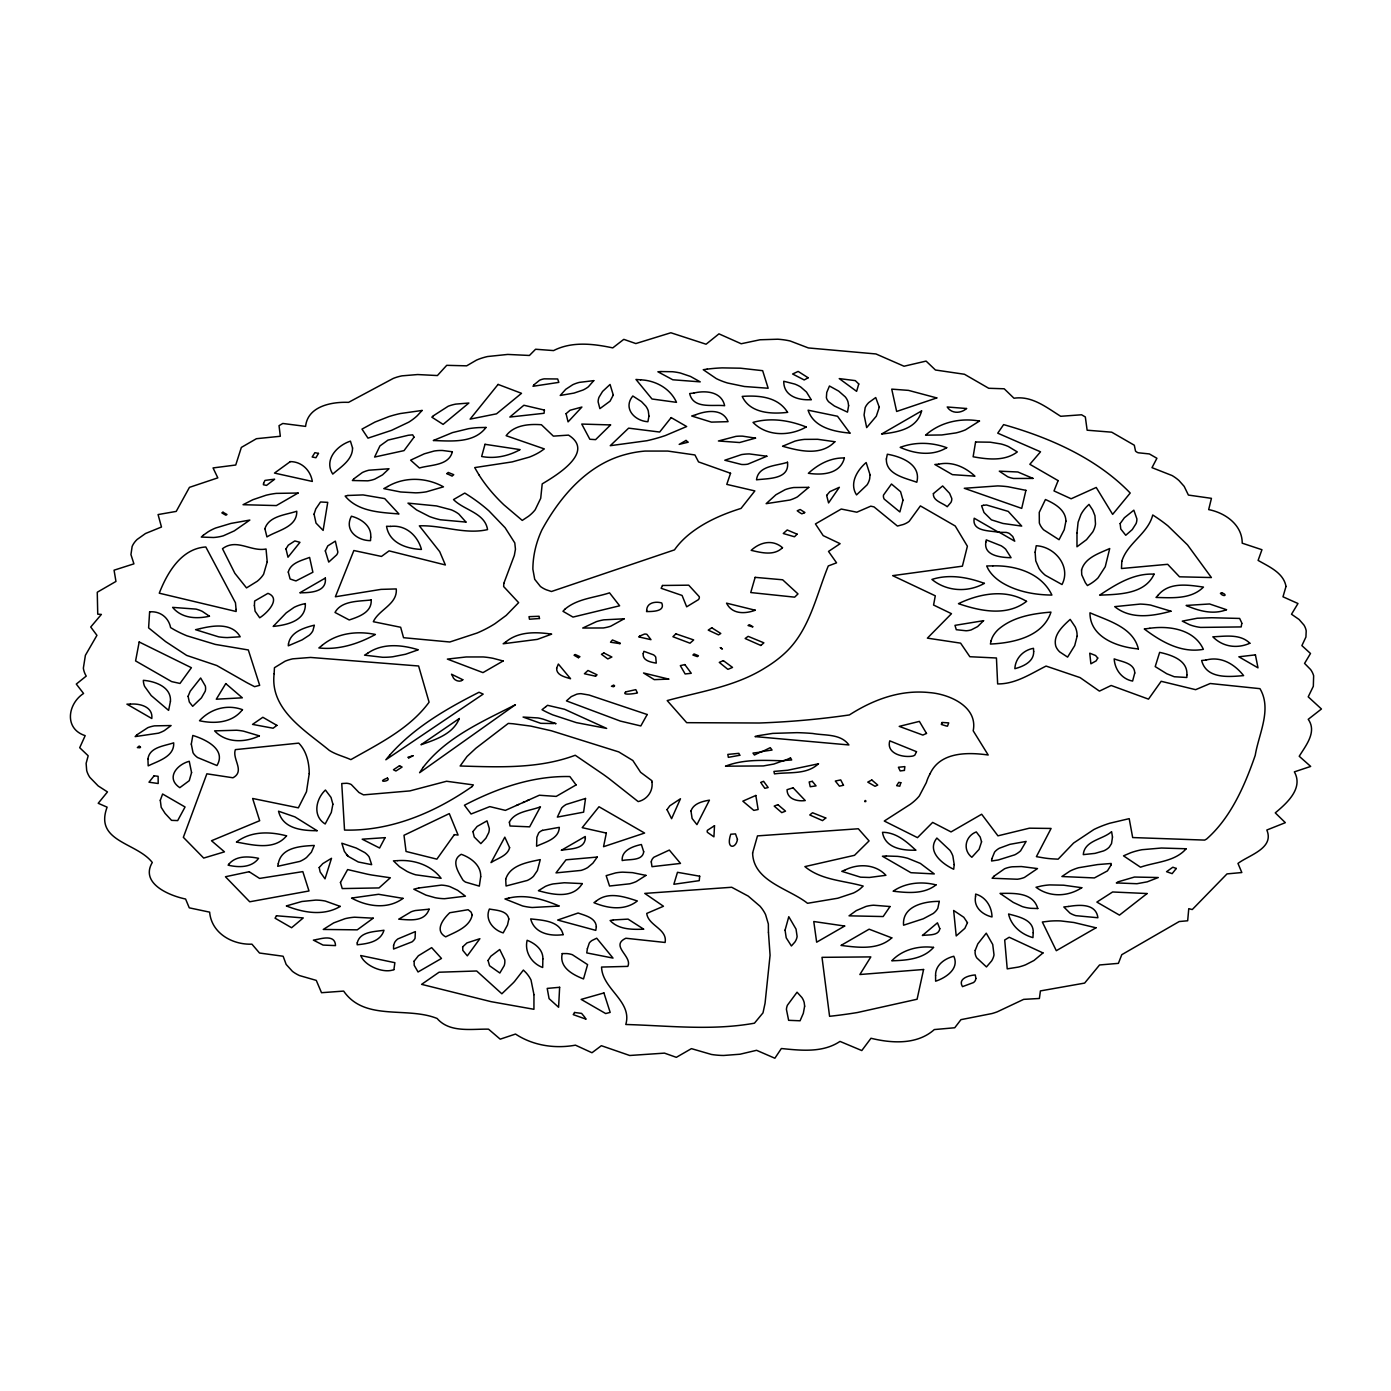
<?xml version="1.0" encoding="UTF-8"?>
<svg xmlns="http://www.w3.org/2000/svg" width="1391" height="1391" viewBox="0 0 1391 1391"><rect width="100%" height="100%" fill="white"/><g stroke="black" fill="none" stroke-linecap="round" stroke-linejoin="round"><path stroke-width="1.5" d="M553.774 723.546L540.716 723.32L523.068 717.06L537.882 717.93A32.323 18.657 0 0 1 543.412 719.234L556 723.668M998.599 532.301C990.792 530.44 971.579 532.075 974.204 518.217L998.599 532.301L1006.197 532.405A8.972 5.181 0 0 1 1009.536 533.57L1012.77 536.526L1014.752 541.203L998.686 531.918M941.568 723.963L941.933 722.798L941.62 723.772M864.872 801.181C865.15 799.147 867.167 802.259 864.68 801.581M930.11 773.657C940.299 751.731 967.806 752.148 988.184 755L973.196 730.797C978.134 706.593 949.218 694.092 929.64 692.614A58.665 33.871 0 0 0 911.14 692.335C888.936 694.022 867.949 703.029 849.379 714.939A492.57 284.373 0 0 1 759.243 723.007L686.685 722.677L667.193 700.577C700.49 691.536 735.456 686.563 765.189 667.819A156.105 90.119 0 0 0 784.159 653.805C809.458 630.975 815.961 596.165 828.288 565.946L836.565 562.833L828.514 551.427L840.129 543.69L823.194 535.622L815.439 523.938L841.242 509.036L856.821 512.201L870.783 506.168L873.983 506.88L897.438 526.059L903.281 524.494A21.213 12.241 0 0 0 909.192 521.312L920.407 505.907L955.234 526.007L967.388 546.228L962.398 566.172L892.657 575.648L935.291 595.817L933.57 605.033L951.479 613.692L927.397 638.139L960.607 643.146L969.857 656.726L996.443 657.995L997.643 683.92C1015.569 684.111 1030.679 673.783 1046.067 666.08L1080.094 677.608L1099.429 691.118L1111.166 685.485L1148.497 699.134L1161.172 681.294L1195.634 689.675L1210.222 683.503L1259.968 688.667C1272.209 709.306 1258.699 734.013 1255.238 755.313C1244.841 785.411 1230.826 817.734 1206.571 839.051A55.518 32.063 0 0 0 1204.693 840.094L1132.674 837.556L1129.196 818.656L1109.722 823.246A90.832 52.441 0 0 0 1093.882 829.523L1073.609 843.033L1058.134 859.169L1052.57 858.873A54.945 31.715 0 0 1 1043.667 857.882L1036.399 856.647L1051.092 828.445L1029.375 828.184L997.938 835.835L981.663 814.239L951.044 831.922L932.648 822.411L917.486 837.643L884.276 821.038L910.218 804.363A73.862 42.652 0 0 0 919.277 796.017L926.336 782.594A108.654 62.734 0 0 1 930.144 773.657M697.726 656.361L698.421 655.752L694.126 653.961M693.587 654.431L692.892 655.039L697.413 656.639M578.465 657.665L579.943 656.691L575.213 654.5L574.066 655.248L578.378 657.734M752.566 626.924L748.062 625.515L749.384 624.698L752.896 626.715M387.376 778.091C374.648 782.942 391.81 781.481 387.446 778.125M408.815 757.904L413.092 755.748M522.912 802.572L525.016 801.633M527.102 800.694L529.171 799.773M516.513 805.424L518.652 804.467M542.507 830.357L559.304 827.349C558.991 838.982 545.116 842.059 536.578 846.215L536.874 837.226L538.647 833.018A11.337 6.538 0 0 1 542.507 830.357M620.282 643.233L612.44 639.982L610.51 642.225L620.212 643.685L619.256 643.233M555.513 723.633L553.792 723.042M413.023 755.696L407.893 757.313L408.693 757.817M720.451 647.684L722.381 649.041L720.329 647.597M347.906 856.178L358.269 861.985L371.675 864.68L369.154 856.96A29.82 17.214 0 0 0 364.825 852.596L356.235 848.041L341.838 843.224L344.342 851.344L347.906 856.178L346.515 854.683M478.921 474.783L474.696 467.602L512.201 461.899L529.345 457.117A59.674 34.462 0 0 0 540.821 451.362L544.316 448.91L506.133 435.696C514.253 424.951 529.032 423.838 541.412 424.742L553.375 436.131L568.519 435.122C595.331 451.971 556.713 475.2 542.212 483.877L540.716 498.308L535.187 509.767A59.361 34.271 0 0 1 528.528 516.27L522.251 520.408L503.907 504.846A293.327 169.354 0 0 1 478.921 474.8M191.297 744.115L193.001 752.67A26.22 15.145 0 0 0 197.592 757.539L216.961 765.537C226.629 749.245 205.259 739.264 192.81 735.456L191.297 744.115M760.894 782.472L760.894 782.524A68.281 39.417 0 0 0 762.511 785.08L764.841 788.314L768.162 787.532L763.589 781.307A24.134 13.927 0 0 1 762.894 781.568L761.016 782.351M236.087 609.484L236.14 611.501L159.269 593.192C167.233 572.709 181.369 548.489 205.816 546.976L235.462 602.79L236.087 609.484M542.873 958.921L542.681 967.493C531.71 963.476 524.303 951.931 527.137 940.281C534.944 943.324 543.272 949.636 542.873 958.921M768.441 932.248L770.075 955.234L765.067 1003.207L762.998 1012.857L754.444 1023.185C711.914 1030.87 668.636 1025.706 625.794 1024.489C632.644 1001.12 602.147 989.157 601.555 967.058L627.793 966.38C632.818 956.434 609.606 945.863 625.863 938.247L665.107 942.472C667.663 928.84 648.171 925.763 646.745 913.435L663.472 906.254L644.763 893.405L731.701 887.267L748.219 896.1L760.008 906.202A78.783 45.486 0 0 1 765.606 914.687L768.354 924.007L768.441 932.248M352.549 447.989C352.601 460.021 340.708 466.959 332.762 474.088C323.634 459.795 337.091 445.45 350.445 441.138L352.549 447.989M1112.487 837.017L1111.531 843.572L1109.34 847.015A20.239 11.684 0 0 1 1103.654 850.892L1094.995 853.379L1083.293 854.63C1084.406 840.425 1102.785 839.625 1111.6 831.644L1112.487 837.017M975.543 896.569C973.457 907.245 982.533 914.774 992.009 916.947C991.835 906.741 985.836 896.969 975.647 894.083L975.543 896.569M1076.982 532.84L1076.982 546.767L1086.527 539.656L1092.7 532.023A59.1 34.114 0 0 0 1095.499 524.007L1094.943 515.713L1092.717 510.062L1088.997 504.394L1086.423 506.915A71.219 41.121 0 0 0 1080.929 514.548L1078.095 522.268L1076.982 532.84M533.953 994.635L533.935 1009.292L491.075 1001.659L421.612 984.359L439.069 972.222L476.678 970.988L501.855 993.783L512.705 983.385A120.791 69.741 0 0 0 514.531 981.472L523.381 970.066L525.902 972.587A65.186 37.627 0 0 1 531.032 980.046L533.953 994.635M264.899 528.702L266.933 536.909C277.678 530.232 297.205 527.224 296.77 511.245C285.903 514.966 268.985 515.87 264.899 528.702M1241.78 623.464L1241.172 626.924L1200.589 627.411A32.41 18.709 0 0 1 1189.514 624.698L1182.28 621.134L1197.286 618.23L1211.648 617.743L1239.642 618.439L1241.607 622.525A8.676 5.008 0 0 1 1241.78 623.464M651.979 782.229C653.214 791.27 647.058 799.599 638.191 801.599L609.119 778.664A415.718 240.017 0 0 0 603.311 774.422L575.231 755.261C538.526 768.997 498.621 767.136 460.143 765.989L467.046 756.461L475.931 748.202L508.289 723.407L512.983 723.755L530.788 726.102L551.375 730.779L618.734 751.905L632.835 760.494L640.625 772.318L651.996 780.803L651.979 782.229M254.397 605.572L255.092 611.188L259.7 617.778C266.724 613.501 281.678 598.495 267.959 593.348L254.64 601.034L254.397 605.572M274.131 673.748C269.75 709.845 305.551 730.64 329.302 750.392C335.944 754.618 343.733 756.443 350.862 759.625C378.891 743.663 409.528 728.832 429.089 702.194L418.604 665.993L310.558 657.439L292.684 658.847A34.827 20.117 0 0 0 285.085 661.212L274.444 667.715L274.131 673.748M332.884 804.172L331.319 812.431L325.181 823.976C312.332 816.065 315.861 799.008 325.424 790.036L331.023 797.426L332.884 804.172M414.014 437.209L404.033 450.614L374.614 457.048L379.934 445.937L388.019 440.095L408.224 435.279L412.675 434.844L414.014 437.209M643.703 851.761C642.659 861.272 628.923 858.908 622.194 860.56C621.273 850.214 633.27 846.215 641.39 844.511L643.703 851.761M188.098 696.317L189.315 702.003L192.671 706.315L201.417 697.882L205.225 691.24A30.985 17.892 0 0 0 205.312 685.954L200.652 678.008L190.167 691.275L188.098 696.317M288.285 572.066L290.093 578.986L294.336 580.43A29.993 17.318 0 0 1 295.987 580.916L312.888 572.24L309.602 557.408C301.847 560.451 290.667 562.781 288.285 572.066M1186.888 674.948L1186.836 677.487L1174.265 676.739L1166.736 673.731L1155.208 666.602L1159.642 652.362C1171.222 654.935 1187.914 660.082 1186.888 674.948M1285.997 586.463L1282.989 596.791L1297.977 603.52L1291.509 614.231L1299.107 619.499L1303.958 625.063A41.521 23.977 0 0 1 1306.201 630.923L1305.923 637.043L1301.889 645.615L1310.496 653.492L1304.567 663.403L1310.6 669.54A46.738 26.985 0 0 1 1313.643 675.783L1313.33 686.285L1308.218 696.839L1321.45 708.993L1308.236 719.321C1317.225 731.962 1305.766 745.576 1299.229 756.269L1310.687 766.424L1294.36 771.866C1303.645 788.332 1286.797 803.268 1275.269 812.866L1285.336 822.672L1266.836 830.027C1274.556 848.371 1249.048 855.048 1237.973 863.428L1241.833 872.54L1227.018 873.896L1192.261 909.558L1188.766 908.671L1187.671 920.772L1179.203 921.538L1121.772 954.695L1118.399 963.354L1099.551 964.971L1084.632 983.089L1040.416 990.914L1039.39 998.477L1023.672 999.364L997.312 1011.796A53.762 31.037 0 0 1 991.939 1013.552L960.955 1019.655L954.748 1027.758L934.317 1029.566C917.138 1044.902 891.892 1043.389 870.992 1038.26L861.794 1050.553L839.99 1041.407C822.776 1053.004 800.903 1050.466 781.359 1048.518L774.874 1058.238L756.582 1050.309L740.029 1054.222L723.633 1055.473A50.006 28.881 0 0 1 711.462 1054.465L691.414 1048.64L676.339 1057.334L664.481 1053.126L629.706 1055.491L601.364 1045.702L591.975 1052.744L575.457 1045.163C555.026 1048.901 532.996 1045.632 515.522 1034.052L500.204 1039.164L488.519 1029.166C471.445 1028.818 449.676 1033.026 437.104 1018.473C406.711 1006.197 364.755 1021.62 343.647 991.087L321.512 992.705L316.279 980.394L299.534 975.578A39.644 22.899 0 0 1 292.458 971.37L286.163 964.432L283.138 956.243L259.508 953.026L251.927 944.159C232.314 944.924 211.467 933.187 209.641 912.148L189.263 907.836L185.594 899.021C169.493 895.717 139.813 883.563 152.28 862.472C136.631 842.32 94.136 841.833 107.107 807.163L98.205 803.285L107.472 791.931L98.187 785.932L89.859 777.378A56.214 32.445 0 0 1 86.694 770.527L86.12 763.329L88.189 755.782L79.704 747.715L85.181 735.648C63.864 728.797 67.69 703.811 83.564 693.466L76.296 684.076L86.225 676.096A55.57 32.08 0 0 1 83.356 668.149L85.39 655.317L96.935 635.339L90.728 627.011L101.369 614.422L97.735 614.161L97.266 592.236L115.957 581.438L114.062 570.188L133.919 563.842L130.945 554.592L132.128 546.489A42.878 24.76 0 0 1 137.1 539.482L145.516 533.501L161.478 527.015L158.07 514.566L176.222 511.401L189.454 487.354L217.813 477.861L213.049 467.932L235.74 465.011L241.356 447.415L256.431 438.704L280.321 436.27L279.035 425.663L282.808 423.473L305.603 426.394C307.672 406.102 331.91 401.669 348.55 402.364L393.201 378.456A35.018 20.222 0 0 1 401.999 375.848L417.665 374.544L437.4 375.553L446.72 365.329L466.663 365.833L476.557 360.078A45.52 26.273 0 0 1 487.563 356.531L507.767 354.427L529.415 355.47L535.587 349.245L553.583 350.584C571.91 341.195 593.383 343.751 612.753 347.889L623.794 339.352L635.843 343.56L670.862 332.762L706.089 344.22L718.956 333.857L741.194 343.751L760.042 339.769L777.778 339.213A48.807 28.185 0 0 1 790.123 340.969L808.38 347.941L875.965 353.957L904.028 366.233L926.093 361.086L935.447 370.006L964.467 374.266L988.723 388.28L1004.198 388.784L1013.987 398.226C1032 395.548 1046.484 407.459 1060.707 416.292L1081.555 414.779L1085.328 416.952L1087.136 430.202L1111.705 432.184L1134.308 445.224L1135.508 451.067A8.642 4.99 0 0 0 1138.203 452.77L1149.383 453.935L1156.912 458.282L1151.991 467.654L1172.126 475.566A55.153 31.837 0 0 1 1179.064 480.625L1184.176 486.381L1188.401 495.074L1211.439 498.343L1208.675 509.61C1225.158 512.775 1242.302 524.824 1242.215 543.185L1261.95 549.723L1258.107 560.399C1268.853 566.641 1283.632 572.779 1285.997 586.463M667.019 809.649L671.592 818.69L680.46 798.764L669.836 805.772L667.019 809.649M191.575 772.579L189.246 780.681L179.822 787.671C165.546 778.212 176.796 764.563 189.246 761.294L191.575 772.579M325.32 550.906L328.728 562.086L336.639 554.905A16.449 9.494 0 0 0 337.839 551.984L335.353 541.134L327.807 545.863L325.32 550.906M1033.2 932.77L1032.957 937.621C1021.498 934.474 1011.17 925.954 1008.562 913.991C1018.264 916.669 1034.017 919.573 1033.2 932.77M562.242 953.583C558.991 967.458 572.779 974.726 583.507 978.934L587.593 964.624L572.362 954.713A14.606 8.433 0 0 0 566.832 953.583L562.242 953.583M935.587 975.456L935.621 981.194C945.776 977.856 959.651 968.762 953.791 956.26C944.767 958.503 935.221 965.163 935.587 975.456M941.446 724.485L946.228 725.98A48.337 27.907 0 0 1 947.497 726.172L948.714 722.885L942.02 722.451L941.481 724.328M147.933 759.19L148.194 765.867C158.105 760.964 174.553 756.669 173.684 742.829C164.573 746.011 149.22 747.037 147.933 759.19M651.266 861.898L651.996 866.68L680.512 863.428L669.332 850.075L653.926 857.204A16.762 9.685 0 0 0 651.579 860.56L651.266 861.898M886.363 458.978C885.771 474.609 905.489 478.052 916.791 482.242C921.468 464.403 901.212 456.613 887.336 454.231L886.363 458.978M1035.13 552.175L1035.756 560.886L1039.129 568.571A53.519 30.898 0 0 0 1045.319 575.283L1062.011 584.533C1071.383 566.485 1054.847 546.628 1036.225 545.741L1035.13 552.175M370.719 537.117L370.528 540.647C357.261 540.647 343.925 530.249 351.419 516.217C361.017 518.739 371.727 525.902 370.719 537.117M509.367 822.185L510.01 825.993L529.641 826.845L540.438 806.797C530.249 810.936 514.861 811.249 509.367 822.185M870.053 474.8L869.653 478.834A46.964 27.107 0 0 1 867.08 484.868L856.543 494.9C849.084 483.459 857.169 470.21 866.158 462.542L870.053 474.8M826.654 495.387L828.567 502.916L839.364 487.285L829.801 491.684L826.654 495.387M939.29 901.385L937.83 908.236A29.263 16.883 0 0 1 933.205 913.504L923.276 918.79L903.559 925.206C901.994 905.976 924.476 901.246 939.29 901.385M981.559 841.816L979.055 849.397L971.84 857.273C962.311 849.866 965.371 836.043 976.291 831.922L980.203 837.069L981.559 841.816M309.237 773.587L306.489 791.722L298.352 807.841L252.64 798.469L259.682 820.707L211.502 840.738L224.473 851.848L203.695 858.073L183.351 837.33L206.859 773.813L232.958 777.778C245.39 771.153 231.845 758.964 235.392 749.627L298.752 743.124C306.576 751.105 309.185 762.72 309.237 773.587M939.812 928.684C938.664 936.23 927.919 934.491 922.372 935.5L937.464 922.824L939.812 928.684M848.614 405.668L847.502 412.136L834.391 405.998L828.81 401.912A20.169 11.632 0 0 1 826.393 397.6L826.741 392.488L829.453 386.002L838.686 391.114L845.259 396.87A35.662 20.587 0 0 1 848.006 401.877L848.614 405.668M357.261 942.855L357.174 944.767C367.502 943.724 380.491 941.933 383.986 930.249C374.701 931.779 359.939 931.379 357.261 942.855M752.618 852.944C753.226 881.425 788.975 888.536 807.528 903.298L837.817 898.221L853.431 893.022A40.096 23.143 0 0 0 859.812 889.127L863.202 886.084C843.589 880.503 821.246 880.242 804.902 866.61L854.509 855.309L869.062 840.912L858.317 828.758L757.486 835.887L752.618 852.944M480.695 876.713L479.321 886.119L465.568 882.12A17.422 10.067 0 0 1 462.873 879.981C458.526 872.435 450.301 860.455 461.256 854.3C470.871 857.725 481.269 865.358 480.695 876.713M1033.669 651.544C1034.035 661.716 1023.133 666.532 1014.856 668.688C1015.326 658.326 1023.376 650.049 1033.478 648.328L1033.669 651.544M804.641 1006.197L803.32 1013.326L800.068 1020.785L788.627 1020.316L786.437 1009.483A34.949 20.187 0 0 1 787.445 1005.189L797.06 992.218L801.877 997.486A40.287 23.264 0 0 1 804.224 1002.702L804.641 1006.197M714.505 825.698L713.931 836.843L707.41 832.34A6.503 3.756 0 0 1 707.445 830.288L714.505 825.698M787.497 462.264C789.74 479.617 767.902 478.295 756.513 479.825C758.217 465.359 776.821 465.968 787.497 462.264M559.634 987.297L558.591 1007.258L549.08 998.634L547.202 988.41L559.634 987.297M785.08 930.144L786.211 937.812L791.392 945.967L794.852 942.09A33.68 19.439 0 0 0 797.113 936.421L796.035 929.118L788.784 916.704L785.08 930.144M508.828 918.999L507.506 924.98L503.194 932.892C493.196 930.005 484.607 919.573 489.406 909.036C496.118 910.375 507.402 910.375 508.828 918.999M1097.742 658.047L1096.195 660.829L1090.892 663.803L1089.744 653.196L1095.569 655.509L1097.742 658.047M325.32 578.065C327.041 592.375 309.741 592.722 299.83 592.792L325.32 578.065M737.439 839.364C735.978 849.119 725.546 849.484 730.762 834.217L735.509 833.905L737.439 839.364M967.458 922.685L964.85 928.353L956.208 935.934L953.652 910.479L963.807 917.278L967.458 922.685M1081.555 569.997L1081.746 574.813L1085.363 582.707L1087.432 585.559L1090.596 583.733A55.24 31.889 0 0 0 1098.073 577.839L1105.254 566.728L1109.705 548.541C1099.273 553.322 1084.963 557.582 1081.555 569.997M503.838 583.333L503.646 586.55L518.634 602.651L506.22 615.396L495.022 623.655A121.852 70.35 0 0 1 477.235 632.975L449.797 641.999L403.546 637.704L400.66 627.271L373.327 621.707C378.926 609.449 397.617 604.285 396.261 588.932L381.012 589.384L335.37 596.774L353.853 550.523L381.464 556.435L389.097 550.871L445.363 564.955L439.712 551.671L419.352 525.85C442.216 524.946 464.75 534.822 487.545 529.606C484.99 512.757 463.951 510.288 453.518 499.578L464.768 493.075A220.734 127.45 0 0 1 489.041 510.984L505.107 527.728L514.792 542.942L515.452 549.202L514.34 555.392L503.838 583.333M149.619 611.866L148.611 627.88L165.546 641.547L186.655 655.404L216.787 665.524L244.486 681.294A87.424 50.476 0 0 0 248.189 683.364L254.588 686.667L259.682 685.328L248.311 649.962L215.327 644.416L186.968 635.826A108.863 62.856 0 0 1 174.501 629.88L170.606 627.602C168.676 617.587 160.087 610.875 149.619 611.866M954.191 864.559L953.704 869.253C942.507 864.054 926.215 851.414 936.873 838.06L949.966 850.37A59.778 34.514 0 0 1 952.887 856.091L954.191 864.559M1065.923 521.103L1064.237 529.71L1059.055 539.708L1043.615 529.815A40.374 23.317 0 0 1 1039.338 522.981L1039.251 512.375L1045.441 499.525C1054.517 503.507 1065.749 509.836 1065.923 521.103M472.21 915C469.758 927.119 455.535 931.935 445.676 936.856C434.114 930.579 443.329 918.773 449.762 912.739L468.124 909.714L471.097 912.096L472.21 915M556.643 668.289C556.261 675.365 565.372 677.069 570.553 678.738L558.347 664.029L556.643 668.289M879.286 407.233L876.313 416.187L866.68 427.593L864.072 414.987L865.167 407.667A32.897 18.987 0 0 1 868.801 402.538L875.721 397.548L879.286 407.233M267.211 561.808L263.629 574.187A51.189 29.559 0 0 1 257.265 581.247L246.52 587.906L234.853 573.301L222.49 548.697C236.8 538.021 250.676 551.984 266.046 549.01L267.211 561.808M975.23 950.366L975.074 952.331A29.576 17.075 0 0 0 976.743 957.86L986.462 966.936L991.627 960.92A44.686 25.803 0 0 0 994.009 954.887L992.722 944.472L986.254 933.187L977.803 943.88L975.23 950.366M160.295 800.277L161.2 807.336L165.094 813.405L171.545 820.36L177.683 820.586L185.055 806.989L162.608 794.018L160.295 800.277M314.07 514.166L316.018 523.086L323.129 530.406L327.737 502.36L320.504 501.977L315.792 508.915L314.07 514.166M903.002 500.204L899.873 511.958L884.224 499.108A15.492 8.937 0 0 1 883.546 495.005L891.475 484.016L900.568 491.684L903.002 500.204M858.769 383.986L856.613 391.34L839.242 378.595L855.309 380.63L858.769 383.986M991.766 858.942L991.592 860.994L998.321 859.968L1014.769 854.822A32.306 18.657 0 0 0 1020.594 850.823L1026.123 841.433L1009.918 844.337L999.347 848.232A22.969 13.267 0 0 0 994.582 852.109L991.766 858.942M340.447 882.503L342.238 888.571L379.013 887.927L390.332 877.773L372.249 875.095A93.979 54.266 0 0 1 367.363 874.174L347.628 869.566L340.447 882.503M393.566 945.497L393.566 949.045L411.997 941.881A18.239 10.537 0 0 0 415.057 938.282L415.37 931.605L397.843 938.942A20.848 12.032 0 0 0 394.609 942.524L393.566 945.497M566.067 413.683L568.067 421.89L581.907 407.041L570.067 410.258L566.067 413.683M596.339 926.841L595.783 930.37L557.652 920.042L578.117 913.018C585.055 915.539 595.887 917.747 596.339 926.841M648.954 416.118L647.91 421.716C634.661 420.986 622.664 408.293 632.818 396L641.477 401.599L645.789 406.12A40.078 23.143 0 0 1 648.276 410.936L648.954 416.118M985.854 542.073C983.42 555.948 1001.381 557.53 1011.083 557.704L1005.693 549.236A36.74 21.213 0 0 0 1001.242 545.828L986.254 539.882L985.854 542.073M170.45 701.238L168.607 710.384L151.219 695.57L144.612 686.389A45.555 26.307 0 0 1 143.36 680.321C155.01 681.277 171.389 686.858 170.45 701.238M643.216 653.683C642.242 660.673 651.144 662.29 656.256 663.107L655.735 657.074A12.988 7.494 0 0 0 653.596 654.865L643.894 651.318L643.216 653.683M263.594 483.338L263.386 484.729L266.516 485.407L274.618 479.234A68.489 39.539 0 0 1 270.758 479.634L264.916 480.434L263.594 483.338M916.495 751.679L914.895 755.035A5.947 3.425 0 0 1 912.687 756.078C903.142 757.852 886.015 753.696 889.771 740.847L916.495 751.679M699.69 876.208L699.238 880.659L673.853 884.276L677.487 872.313L699.69 876.208M1077.086 636.33L1074.704 645.615L1067.592 657.108L1059.733 651.927A31.071 17.944 0 0 1 1055.699 645.841C1053.039 634.852 1062.915 626.037 1070.183 619.395L1075.173 626.802A57.483 33.193 0 0 1 1077.051 633.983L1077.086 636.33M305.325 603.59C306.194 620.908 286.581 625.115 273.192 626.419L286.233 612.857L294.057 607.38A32.48 18.744 0 0 1 302.073 604.355L305.325 603.59M585.333 838.425C584.29 849.814 569.528 848.545 561.286 850.318L585.263 836.478L585.333 838.425M505.698 879.234L506.063 885.997L527.363 880.433A26.412 15.249 0 0 0 533.483 876.278L537.395 870.557L540.264 859.603C527.693 862.281 510.062 864.993 505.698 879.234M288.493 643.859L288.285 645.824L302.108 639.877L309.306 635.2A30.028 17.335 0 0 0 312.871 630.766L314.366 625.168C304.142 627.776 290.545 631.81 288.493 643.859M904.411 770.405L900.186 770.944L898.412 767.258L904.863 766.615L904.411 770.405M544.42 410.084L544.037 413.283L509.836 417.057L523.885 405.25L544.42 410.084M613.275 395.044L610.058 401.164L599.886 408.641L598.13 401.877A37.435 21.613 0 0 1 599.017 397.235L602.581 391.427L610.058 384.455L613.275 395.044M587.385 948.679L586.759 952.905L613.014 958.086L596.704 938.212L592.01 940.49A16.17 9.337 0 0 0 589.297 943.011L587.385 948.679M1134.76 673.001L1132.604 681.068C1121.789 679.086 1114.8 669.471 1114.174 658.882C1121.407 661.733 1134.569 662.881 1134.76 673.001M614.526 685.867L614.509 685.815A6.242 3.599 0 0 0 613.64 685.085L611.466 686.25L613.587 686.754A8.555 4.938 0 0 1 613.97 686.441L614.457 686.024M371.206 599.938C371.919 612.423 358.774 616.752 349.228 619.969L335.005 612.457C341.612 600.356 359.226 601.486 371.206 599.938M393.914 969.631C383.881 973.77 364.877 966.171 360.704 955.53L394.87 962.694L393.914 969.631M472.94 831.575L474.244 837.034L480.851 843.624L485.911 838.199L488.728 832.653A39.765 22.969 0 0 0 489.284 828.375L487.006 820.864L477.13 826.445L472.94 831.575M488.05 960.468L489.545 965.754L499.838 973.022L504.22 965.615A40.113 23.16 0 0 0 504.742 959.79L499.734 949.514L490.832 956.226L488.05 960.468M646.711 610.371L646.554 611.588C651.892 611.466 665.524 611.831 661.751 602.981C655.77 601.121 646.711 602.529 646.711 610.371M585.524 798.469L583.611 812.153L557.356 817.091L561.703 807.945A26.133 15.092 0 0 1 566.189 804.467L585.524 798.469M1121.807 561.355L1121.476 568.519L1167.675 564.311L1179.516 576.813L1211.387 577.543L1187.514 544.889L1167.988 525.92A205.955 118.913 0 0 0 1152.739 515C1147.94 533.831 1127.353 542.994 1121.807 561.355M1111.2 864.802L1107.445 870.888L1094.404 877.93L1061.889 876.521L1069.87 871.166A40.269 23.247 0 0 1 1078.564 867.741L1097.603 864.576L1111.166 863.481L1111.2 864.802M509.61 847.693C507.593 856.021 497.3 858.299 491.04 862.611L504.811 837.173L509.61 847.693M690.979 810.953L692.109 818.482L696.943 824.637L709.41 800.173C702.455 801.338 693.535 803.442 690.979 810.953M975.908 978.447L975.404 980.325A11.511 6.642 0 0 1 973.439 982.585L962.502 986.636C957.408 978.464 969.336 975.282 975.265 974.969L975.908 978.447M975.578 441.99L973.126 456.77C987.749 459.395 1004.58 461.447 1017.308 451.936L1008.423 446.546A36.67 21.178 0 0 0 1000.998 443.972L990.236 442.199L975.578 441.99M285.972 548.906L287.989 557.217L299.969 542.316L294.822 540.943L288.302 545.15L285.972 548.906M319.2 867.532L320.139 871.966L325.007 878.834L331.51 858.299L322.782 863.62L319.2 867.532M139.187 641.981L135.588 660.916L171.649 681.607L179.995 683.45L191.402 667.715L139.187 641.981M991.035 640.886L990.409 644.05C1013.222 642.99 1042.92 636.8 1050.97 612.11C1032.539 613.605 1012.665 616.909 998.286 629.48A53.78 31.054 0 0 0 992.131 637.843L991.035 640.886M414.135 961.146L414.205 965.319L418.048 971.979L441.469 958.451L431.662 947.636L418.361 955.773L414.135 961.146M452.353 451.762C448.893 465.863 430.619 464.629 419.421 468.002L410.623 460.16L424.307 453.814L434.148 451.032A25.299 14.606 0 0 1 442.581 450.493L452.353 451.762M606.337 833.087L603.538 846.702L644.589 833.053L598.999 806.745L582.203 827.662L606.337 833.087M1120.155 523.59L1120.763 528.98L1125.754 535.274L1132.274 529.571L1136.082 523.59A36.27 20.935 0 0 0 1136.882 518.843L1133.839 510.184L1124.38 517.765L1120.155 523.59M923.589 969.492L917.086 999.242L857.517 1012.509A306.559 176.987 0 0 1 829.575 1016.299L822.011 957.338L870.836 956.904L859.881 974.517L923.589 969.492M278.304 863.585L277.696 866.297L299.9 861.394A32.428 18.726 0 0 0 306.559 857.482L311.375 852.231L314.279 845.45C300.978 846.145 281.312 847.119 278.304 863.585M1025.915 490.345L1021.707 508.393L964.276 488.293L997.695 485.911A63.916 36.896 0 0 1 1008.023 486.746L1025.915 490.345M462.664 946.888L462.82 950.383L467.324 955.843L479.895 938.699L466.959 942.907L462.664 946.888M140.474 747.176L140.265 747.471A8.207 4.729 0 0 1 139.83 747.767L137.379 747.576L139.204 746.063A7.581 4.382 0 0 0 139.569 746.324L140.456 747.228M485.007 444.303L481.651 456.491C494.831 459.013 508.497 456.109 520.112 449.623L485.007 444.303M755.139 577.352L750.74 592.549L794.644 597.156L797.999 593.922L782.646 579.786L755.139 577.352M933.396 493.614C932.596 500.777 942.802 503.003 947.236 506.724L950.922 502.447A20.117 11.615 0 0 0 951.757 498.43L949.601 493.353L942.646 485.963L933.396 493.614M900.829 782.716L899.768 786.193L896.639 785.672L898.742 782.351L900.829 782.716M730.553 473.27L726.78 484.381L754.861 490.919L741.038 508.41C722.312 514.27 703.881 522.268 688.597 534.787A131.693 76.036 0 0 0 674.479 549.88L551.445 591.505L546.28 589.784A27.472 15.857 0 0 1 540.404 586.446L534.718 579.317L532.875 569.215A265.42 153.236 0 0 1 541.899 529.936C560.051 496.674 587.437 464.403 625.689 454.44A68.576 39.591 0 0 1 645.007 451.067L667.784 451.067L694.944 454.961L698.525 461.899L730.553 473.27M1058.116 480.625L1053.995 490.919L1071.14 498.778L1096.23 487.459L1112.644 514.374L1130.205 493.04C1096.734 458.317 1049.562 437.574 1003.624 424.62L997.747 433.175L1040.52 451.814L1029.844 464.298L1058.116 480.625M459.308 718.521C453.014 734.135 435.505 739.647 420.986 744.741L459.308 718.521M1154.078 574.153C1144.863 594.392 1118.607 594.322 1099.638 595.157C1115.965 584.376 1133.648 573.092 1154.078 574.153M921.607 410.919C917.017 429.089 897.351 432.253 881.564 434.044L921.607 410.919M662.499 585.472L661.142 588.289L682.077 595.452L686.667 606.806L698.404 599.66A8.607 4.973 0 0 0 699.238 596.652L688.719 585.176L662.499 585.472M844.389 457.987C840.234 474.279 822.098 475.287 808.38 473.288C818.204 464.281 830.705 457.535 844.389 457.987M385.081 837.66L379.604 848.023L362.182 839.19L385.081 837.66M647.198 714.522L640.816 725.946L620.334 721.077L566.433 700.89L571.284 696.613L576.639 694.231A11.163 6.451 0 0 1 581.021 693.674L589.089 695.031L647.198 714.522M276.461 915.765L275.07 918.199L291.588 927.727L303.255 917.938L276.461 915.765M318.469 453.396L315.913 457.743L312.175 456.996L314.888 452.666L318.469 453.396M225.777 683.607L216.3 699.204L242.33 697.813L225.777 683.607M429.106 909.192C424.69 922.355 409.545 919.903 398.748 919.19L411.127 911.818A17.266 9.963 0 0 1 415.526 910.514L429.106 909.192M574.57 1012.474L573.248 1014.63L586.098 1019.186A90.954 52.51 0 0 1 584.498 1016.873L581.594 1013.396L574.57 1012.474M597.243 857.065L592.896 863.168L587.715 867.532A23.838 13.771 0 0 1 581.021 870.418L556.017 872.887L566.015 859.812L597.243 857.065M593.783 380.63L588.41 386.75A30.672 17.7 0 0 1 583.003 390.036L574.048 393.079L560.225 395.461L565.737 389.306L572.727 384.733A28.915 16.692 0 0 1 579.351 382.386L593.783 380.63M423.194 767.293L419.595 772.718L515.4 704.733C482.434 721.599 446.355 737.126 423.194 767.293M890.031 906.532L883.163 916.547L849.032 915.834L856.317 910.583L866.019 906.445A24.447 14.119 0 0 1 873.531 905.211L890.031 906.532M534.179 384.646L533.014 386.281L558.834 382.369L557.669 378.978L544.177 378.856A12.78 7.372 0 0 0 539.534 380.282L534.179 384.646M454.353 834.635L436.878 859.151L406.05 851.466L403.999 835.278L449.293 813.613L458.091 835.069L454.353 834.635M472.018 786.611C434.931 812.518 390.819 831.314 344.533 830.062L341.751 783.533L346.55 783.272A7.737 4.469 0 0 1 351.332 784.594L358.965 792.505L363.52 794.87L409.893 790.905L446.563 781.255L473.357 784.907L472.018 786.611M582.255 883.598C573.005 899.09 552.731 894.726 538.421 890.692L545.394 886.397A28.307 16.344 0 0 1 553.114 883.928L564.277 882.763L582.255 883.598M671.158 417.596L659.664 432.045L628.628 428.15L610.249 445.694L646.919 440.721A125.26 72.315 0 0 0 665.437 435.522L686.65 426.533L671.158 417.596M154.123 775.795L148.976 782.211L158.191 783.516L158.122 776.3L154.123 775.795M498.082 384.42L470.106 419.126L496.535 413.822L521.521 393.323L498.082 384.42M1176.299 868.471L1172.144 873.635L1166.562 871.688L1172.839 867.219L1176.299 868.471M229.324 863.637L228.089 865.15C238.417 867.601 251.701 867.914 258.587 858.317C248.815 856.334 236.626 855.43 229.324 863.637M486.033 427.437C473.879 443.555 451.101 441.034 433.314 440.53L452.492 432.601L468.524 428.689A60.109 34.705 0 0 1 478.782 427.593L486.033 427.437M390.019 754.757L385.829 759.782L483.181 694.109L479.008 692.266C446.65 708.662 414.327 727.302 390.019 754.757M983.576 620.682L977.595 626.611L971.248 629.88A13.458 7.772 0 0 1 966.067 630.766L956.295 629.706L954.974 625.359L983.576 620.682M808.78 487.354L797.408 496.883A38.374 22.152 0 0 1 789.914 500.03L766.145 503.664L775.935 494.744L785.098 489.684A27.49 15.875 0 0 1 793.739 487.528L808.78 487.354M422.099 410.449L417.283 415.7A72.315 41.747 0 0 1 408.711 422.186L391.566 430.341L367.989 438.148L361.99 429.106L374.979 422.064L388.871 416.604A86.225 49.78 0 0 1 400.295 413.544L422.099 410.449M353.801 478.869L352.392 480.521L367.711 480.834A22.604 13.058 0 0 0 374.805 479.113L382.525 474.87L389.011 468.75L368.893 470.21A27.142 15.666 0 0 0 362.373 472.523L353.801 478.869M1186.158 848.771C1174.699 861.898 1155.851 861.777 1140.498 867.202L1123.511 855.848L1130.813 852.718A50.389 29.089 0 0 1 1142.011 849.71L1161.415 848.023L1186.158 848.771M462.786 679.73C460.317 682.859 453.57 680.512 452.666 676.374A86.816 50.128 0 0 0 451.501 674.218L462.786 679.73M564.763 609.345L562.972 611.292L572.988 617.082L619.638 605.798L609.536 592.844C594.531 597.8 577.178 598.582 564.763 609.345M1158.129 595.192L1156.043 597.452C1172.091 597.8 1191.113 599.504 1203.458 587.089C1188.314 584.968 1169.222 581.664 1158.129 595.192M286.546 835.852C274.27 850.805 252.693 844.893 236.435 842.077C250.936 831.018 269.732 831.418 286.546 835.852M994.113 876.104L992.131 878.243L1017.395 879.234A20.256 11.702 0 0 0 1024.454 877.425L1037.495 868.575L1021.411 866.541L1012.144 866.802A20.778 11.997 0 0 0 1004.58 868.766L994.113 876.104M933.535 947.393C923.259 959.216 906.358 960.346 891.77 960.798C902.394 949.566 918.512 945.532 933.535 947.393M136.77 734.917L135.153 736.604L158.452 733.179A31.697 18.309 0 0 0 164.381 730.571L171.093 725.546L154.488 725.859A25.038 14.449 0 0 0 147.794 727.684L136.77 734.917M1042.989 952.939L1033.982 960.486L1025.619 964.798A40.791 23.543 0 0 1 1018.403 967.075L1007.223 968.866L1004.702 940.02L1009.205 937.256L1042.989 952.939M675.87 633.827L672.914 636.73L690.006 643.198L693.674 639.93L675.87 633.827M610.562 424.933L595.591 439.643L589.836 439.26L581.751 424.064L610.562 424.933M242.469 709.671C232.28 722.972 214.614 724.033 199.487 720.747C210.51 708.749 226.976 704.02 242.469 709.671M797.13 534.179L794.47 536.77L783.255 533.501L787.219 529.971L797.13 534.179M595.557 676.2L584.429 673.748L587.958 670.479L597.052 674.809L595.557 676.2M782.49 547.689C774.144 556.087 761.329 552.696 751.192 550.349C760.042 542.107 772.7 539.117 782.49 547.689M433.436 415.735L431.836 417.161L443.103 424.394L468.871 403.025L455.779 404.103A31.471 18.17 0 0 0 448.198 406.242L433.436 415.735M203.399 535.187L201.295 537.065L213.536 537.5A28.203 16.292 0 0 0 223.395 535.778L234.297 530.875L249.841 520.06L230.958 523.416L215.64 528.006A49.867 28.794 0 0 0 207.954 531.918L203.399 535.187M446.876 473.618L452.092 476.105L453.744 474.696L448.25 472.453L446.876 473.618M760.825 645.459L745.141 638.521L748.132 636.348L763.885 642.833L760.825 645.459M834.861 441.729C821.02 456.265 799.477 451.014 782.577 446.233L794.957 441.121A36.67 21.178 0 0 1 804.502 439.382L817.665 439.295L834.861 441.729M891.787 937.882C877.982 950.401 857.917 947.462 840.999 945.428L869.132 929.188L891.787 937.882M979.49 421.056L965.476 429.836A44.86 25.907 0 0 1 955.982 432.914L941.794 434.966L925.571 435.174C940.125 422.151 960.503 417.648 979.49 421.056M645.98 875.391L636.209 881.581A33.68 19.439 0 0 1 629.706 883.807L609.536 886.015L606.163 875.652L615.587 872.922A29.454 17.005 0 0 1 622.699 872.157L632.522 872.644L645.98 875.391M825.767 818.012L822.516 820.603L809.753 814.97L812.535 812.744L825.767 818.012M545.741 706.75L542.021 709.706A110.88 64.021 0 0 0 552.766 714.87L576.343 722.625L606.65 728.415L564.572 709.271L547.55 705.307L545.741 706.75M322.034 645.441L318.869 647.945C338.656 650.153 358.217 643.946 375.379 634.47C357.052 630.662 336.744 633.044 322.034 645.441M1147.071 893.544L1119.459 915.122L1096.873 902.081L1112.609 891.979L1147.071 893.544M818.464 763.798C806.432 774.996 789.201 771.779 774.474 773.883L773.935 771.414L787.654 770.249L818.464 763.798M624.176 618.804L610.719 626.211A30.254 17.474 0 0 1 603.311 627.967L582.725 628.036L596.443 621.621A39.435 22.76 0 0 1 603.798 619.847L624.176 618.804M276.896 725.389L273.105 728.223L252.553 724.398L262.847 717.287L276.896 725.389M373.223 918.182L357.244 929.849L323.268 929.449L333.701 922.894L345.055 918.686A35.436 20.465 0 0 1 354.583 917.208L373.223 918.182M290.267 461.621L274.496 473.079L312.332 481.442C310.576 470.419 301.795 461.586 290.267 461.621M936.021 884.885C923.92 894.465 907.488 892.866 893.144 891.196C905.576 882.642 921.642 881.199 936.021 884.885M639.999 635.948L638.678 636.887L650.971 639.669L646.937 634.383A3.095 1.791 0 0 0 644.416 634.105L639.999 635.948M506.028 641.755L503.159 643.772L537.378 639.373L551.653 634.14C536.196 631.897 518.878 631.271 506.028 641.755M596.304 901.038L593.922 902.672C607.832 908.497 624.611 911.018 637.339 900.968C624.298 896.743 608.336 891.266 596.304 901.038M1026.541 601.364C1006.858 616.717 980.116 611.084 958.486 603.659C979.351 593.574 1005.658 588.654 1026.541 601.364M399.513 765.728L393.444 769.762L395.896 771.014L402.103 767.05L399.513 765.728M966.554 408.519C960.938 413.562 951.583 413.927 947.219 406.989L966.554 408.519M711.775 627.776L708.228 630.106L718.521 634.887L720.799 633.479L711.775 627.776M367.728 653.196L364.546 655.161L382.629 657.282A46.32 26.742 0 0 0 392.697 656.778L405.598 654.239L418.291 649.788C401.808 644.729 382.681 642.851 367.728 653.196M403.042 898.377C387.776 909.662 367.311 906.706 351.575 898.064L378.526 894.291L403.042 898.377M222.995 512.236L221.847 512.896L225.829 515.192L226.994 514.531L222.995 512.236M298.091 493.023L276.357 505.576L243.042 504.707L252.919 499.699L266.081 495.231A53.71 31.002 0 0 1 276.218 493.388L298.091 493.023M686.024 440.443L679.191 444.39L688.197 442.199L686.024 440.443M503.142 660.968L482.973 672.618L447.363 659.091L466.176 656.969L483.216 656.952A52.128 30.098 0 0 1 493.127 658.326L503.142 660.968M576.083 784.924L556.209 796.4L539.343 795.235L505.402 810.379L489.788 806.606L471.062 814.013L464.438 805.233C496.97 788.297 532.736 775.709 569.858 776.561L576.083 784.924M844.667 926.041L816.656 942.194L813.77 921.52L844.667 926.041M1095.986 927.797L1056.308 950.696L1042.346 922.007L1050.066 921.085A49.85 28.776 0 0 1 1060.777 920.929L1073.939 922.511L1095.986 927.797M1118.468 881.72L1116.347 882.92L1136.934 883.72L1147.21 881.842L1158.286 877.53L1134.465 877.043L1118.468 881.72M808.154 377.778L804.207 379.952L792.627 374.005L798.156 371.414L808.154 377.778M603.868 652.953L601.451 654.274L607.78 658.934L611.866 657.021L603.868 652.953M387.672 486.52L383.794 488.624L400.66 491.979L415.753 492.849A45.121 26.046 0 0 0 426.341 491.823L443.468 486.833C426.341 477.339 404.781 476.487 387.672 486.52M1221.628 592.722L1220.411 593.348C1223.663 597.452 1228.427 594.983 1221.628 592.722M871.809 780.003L867.758 782.107L875.026 786.298L877.738 785.063L871.809 780.003M766.858 456.231L747.854 464.142A14.032 8.103 0 0 1 741.455 464.455L724.798 460.23L741.542 454.596A30.532 17.631 0 0 1 749.314 453.918L766.858 456.231M1081.763 887.719C1067.888 896.83 1049.544 897.508 1036.034 887.267L1041.546 885.963A40.304 23.264 0 0 1 1049.718 884.919L1063.628 885.198L1081.763 887.719M806.189 426.985C789.827 436.409 766.806 436.565 753.018 422.395C770.77 417.404 789.323 420.273 806.189 426.985M761.346 751.609L754.426 755.017L752.966 753.07L761.399 752.009L770.266 747.663L772.057 750.045L761.346 751.609M946.697 447.693C932.353 456.422 914.826 453.883 900.203 447.38C915.191 441.712 931.727 442.234 946.697 447.693M340.256 906.41C323.581 916.321 303.412 912.722 286.355 905.924L301.899 901.49L315.722 900.099A31.402 18.135 0 0 1 325.268 901.038L340.256 906.41M803.963 512.931L801.842 513.835A32.81 18.952 0 0 1 799.13 512.166L797.217 510.793L800.173 509.506L804.902 512.514A29.698 17.144 0 0 0 804.207 512.81L803.963 512.931M926.51 733.422L922.859 735.074L899.229 726.38L919.381 721.39L926.51 733.422M755.522 438.13L739.595 442.529L718.399 440.982L735.926 436.374A27.298 15.77 0 0 1 742.655 436.165L755.522 438.13M755.817 795.461L742.829 801.164L753.818 810.397L758.13 809.51L755.817 795.461M984.393 583.368C967.84 592.653 946.784 591.592 931.935 579.438C949.218 573.874 967.771 577.248 984.393 583.368M790.488 757.956L783.915 760.825C764.441 760.355 744.011 758.895 725.511 766.18L763.276 765.937L773.831 764.059L783.881 760.494L791.705 759.973L790.488 757.956M723.372 660.655L719.269 662.377L727.893 669.367L732.535 667.419L723.372 660.655M845.415 869.81L841.781 871.322L860.594 877.182L869.462 877.46L885.911 875.304C875.513 864.072 858.595 863.446 845.415 869.81M777.882 804.659L774.196 806.102L781.777 812.622L785.532 811.144L777.882 804.659M259.352 735.874C245.007 742.742 226.177 743.281 214.614 730.866L236.505 730.24A35.227 20.343 0 0 1 243.581 731.179L259.352 735.874M936.786 397.93L896.656 411.458L891.735 389.132L908.497 390.384L936.786 397.93M793.079 787.793L787.063 789.688C787.028 799.216 797.495 801.668 805.25 800.555L793.079 787.793M1226.497 609.71C1213.161 614.944 1198.677 610.945 1186.14 605.45L1209.579 603.972L1226.497 609.71M695.83 414.709L691.692 415.996L711.427 422.116L728.067 421.664C722.833 408.276 706.593 410.571 695.83 414.709M757.817 735.752L755.017 736.587L848.893 744.95C840.686 733.526 824.95 735.717 812.813 733.492A150.837 87.077 0 0 0 797.008 732.657L772.735 733.387L757.817 735.752M603.92 992.948L581.177 999.399L605.676 1013.552L610.18 1012.405L603.92 992.948M983.559 505.298L981.594 505.768L983.993 512.497L991.418 519.851L1002.911 523.451L1021.707 526.094L1008.249 511.401L986.462 504.968L983.559 505.298M1249.866 643.251C1237.051 648.936 1222.811 646.937 1212.848 636.817C1225.193 636.33 1240.146 633.601 1249.866 643.251M418.708 887.997L413.805 889.197L425.994 895.126L435.122 897.699A34.062 19.665 0 0 0 444.546 898.708L465.429 896.169L457.622 890.275L449.919 886.623A21.074 12.171 0 0 0 441.451 885.111L418.708 887.997M200.287 628.593L195.557 629.688L218.613 636.835A40.026 23.108 0 0 0 227.237 637.582L240.208 636.782C232.123 622.629 213.553 625.411 200.287 628.593M684.841 664.585L680.321 665.628L685.137 673.957L691.275 673.296L684.841 664.585M1170.961 611.205C1152.513 616.23 1130.848 619.708 1114.713 606.65L1140.22 604.077A48.076 27.75 0 0 1 1150.583 605.068L1170.961 611.205M508.95 898.047L504.95 898.951L522.581 905.958A41.434 23.925 0 0 0 532.162 907.506L559.286 906.045C543.516 899.403 526.146 893.978 508.95 898.047M843.485 785.254L839.434 786.158L835.313 781.047L840.703 779.916L843.485 785.254M625.707 691.883C620.838 695.796 635.583 693.483 637.443 692.944L635.791 689.658L625.707 691.883M755.278 610.232C744.985 614.005 732.205 614.457 726.537 603.155L755.278 610.232M347.854 495.474L345.142 496.065C358.043 511.784 380.282 512.375 398.939 513.957L384.716 498.604L363.086 494.918L347.854 495.474M249.163 871.722L225.446 876.747L249.719 901.785L308.993 890.97L302.821 871.618L259.578 878.417L249.163 871.722M812.292 781.342L809.179 781.951L810.223 786.732L816.082 785.88L812.292 781.342M739.769 755.278L728.345 757.347L727.823 754.409L738.864 753.348L739.769 755.278M613.361 919.938L610.127 920.529C618.578 929.71 632.244 929.588 643.755 929.205L628.054 919.121L613.361 919.938M316.852 939.516L313.375 940.125L323.077 945.08L335.509 945.602C335.318 935.135 323.529 937.951 316.852 939.516M707.115 369.154L703.255 369.71L716.313 378.613A58.474 33.767 0 0 0 727.58 383.012L744.411 386.507L768.162 388.245L762.651 370.684L740.499 368.198L722.155 367.885A92.954 53.658 0 0 0 707.115 369.154M694.022 392.992L689.658 393.566C693.274 409.389 712.957 404.294 724.641 405.72C721.599 391.532 705.689 390.297 694.022 392.992M1149.87 628.263L1144.289 628.993C1161.259 641.738 1181.185 653.353 1203.371 649.336C1194.278 629.306 1169.414 625.533 1149.87 628.263M209.45 616.23C196.496 619.099 181.717 618.439 172.623 607.38L195.992 609.102A27.976 16.153 0 0 1 202.269 611.362L209.45 616.23M1255.412 654.865L1238.842 656.795L1257.986 667.836L1255.412 654.865M668.723 679.104L654.274 679.643L643.529 672.983L668.723 679.104M1033.009 478.417L1013.604 478.469A21.561 12.449 0 0 1 1007.693 476.765L999.294 471.166L1017.847 471.984L1033.009 478.417M1068.566 906.463L1063.819 906.967L1069.905 913.052A21.526 12.432 0 0 0 1075.817 915.661L1097.899 917.747C1096.004 903.246 1079.242 904.724 1068.566 906.463M1205.91 660.082L1201.633 660.482C1206.38 679.156 1228.809 676.878 1243.589 675.609C1234.53 664.063 1220.95 655.943 1205.91 660.082M787.567 412.345C771.553 414.257 749.958 413.336 742.203 396.4C758.704 395.218 777.969 396.678 787.567 412.345M938.682 464.194L934.839 464.49L952.418 474.644L974.935 476.157C965.111 467.063 952.261 461.203 938.682 464.194M660.986 371.553L657.891 371.78L672.809 379.778L700.229 381.864L690.475 376.439L680.46 373.049A36.775 21.23 0 0 0 672.514 371.727L660.986 371.553M539.482 618.508L529.467 619.221L529.015 616.665L539.082 616.265L539.482 618.508M886.345 856.004L882.416 856.23L910.914 872.696L934.283 873.931L920.355 863.411L907.836 858.317A40.93 23.63 0 0 0 897.525 856.369L886.345 856.004M397.565 860.646L393.444 860.855L399.6 866.767L406.972 871.392A45.173 26.081 0 0 0 415.648 874.8L441.103 878.295C430.984 864.993 413.805 859.447 397.565 860.646M563.129 934.648C550.28 936.439 534.353 933.465 530.684 918.912C542.247 920.251 559.825 920.651 563.129 934.648M992.878 565.876L986.671 565.963L988.201 569.11A63.864 36.879 0 0 0 1002.007 582.655C1016.943 591.679 1034.661 594.879 1051.909 595.07C1041.459 573.075 1015.586 565.215 992.878 565.876M130.267 704.142L126.929 704.159L151.81 718.521C153.184 706.593 139.517 703.272 130.267 704.142M1037.773 908.532L1030.853 908.306A26.951 15.562 0 0 1 1022.298 906.584L1013.309 902.429L1000.042 893.405C1013.709 893.283 1032.957 892.014 1037.773 908.532M465.95 522.077L440.373 519.765A54.997 31.75 0 0 1 429.454 516.53L416.552 509.923L407.963 503.125L436.478 505.924L451.24 509.819A33.975 19.613 0 0 1 458.874 514.096L465.95 522.077M915.73 850.127C902.672 850.753 884.919 848.041 882.503 832.322C896.065 832.287 906.428 841.485 915.73 850.127M390.471 526.407L386.542 526.267C389.167 543.012 406.676 548.854 421.456 549.428C417.613 535.448 405.581 524.598 390.471 526.407M811.162 399.652C798.869 400.591 783.463 396.279 783.759 381.256L794.765 384.072A31.176 17.996 0 0 1 800.799 387.063L806.502 392.053L811.162 399.652M317.078 830.705C302.056 830.688 282.756 828.862 278.53 811.214L294.944 816.9L317.078 830.705M640.625 379.83L635.983 379.465L651.996 398.991L676.513 402.347C670.201 388.385 655.578 380.439 640.625 379.83M849.936 433.105C834.026 431.679 813.718 427.541 808.067 410.189L837.521 416.257L849.936 433.105M1138.36 648.901C1117.947 647.267 1089.796 637.426 1089.97 612.805C1107.81 620.647 1133.196 627.219 1138.36 648.901"/></g></svg>
